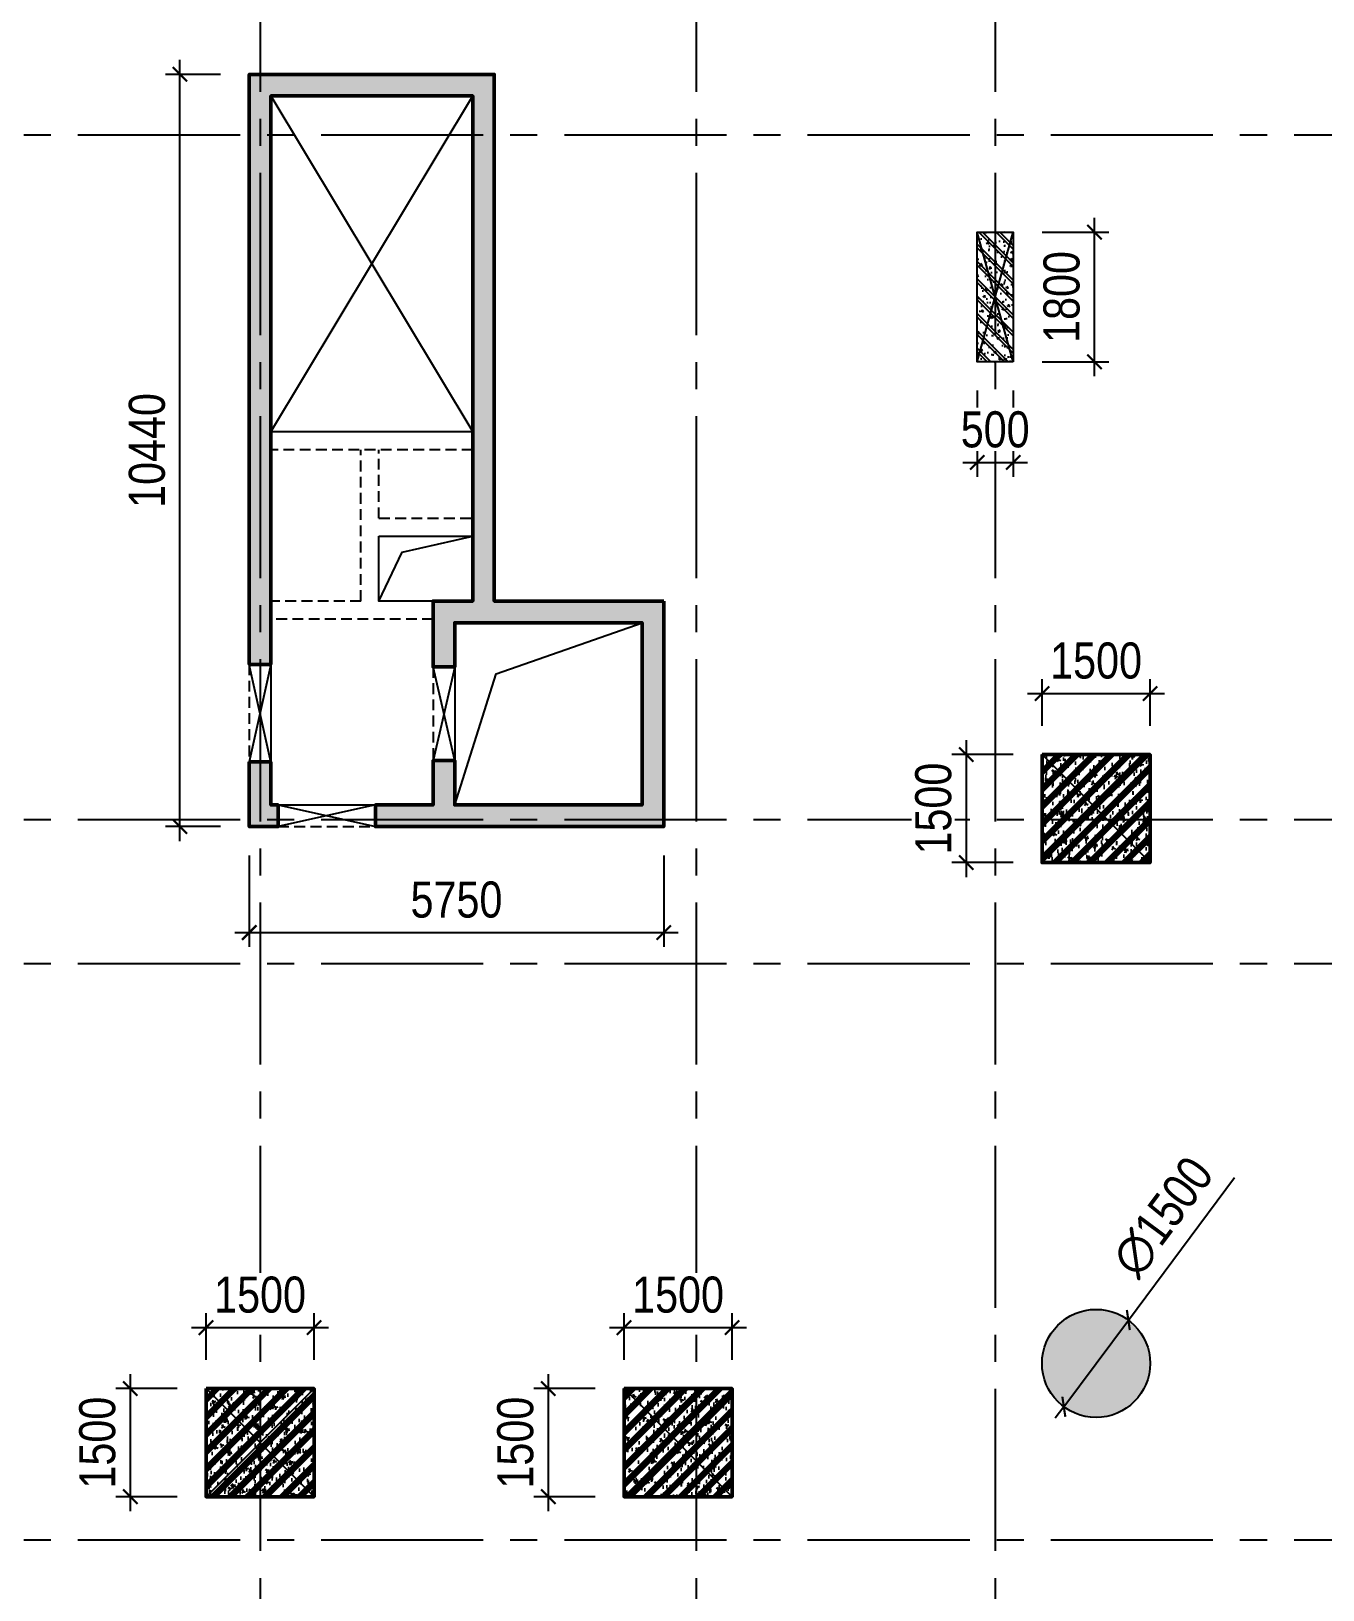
# Model space of a CAD drawing. Header units: millimetres. Extents: x -340714 to 2967022, y -655653 to 62.
# Drawn here: x 1154942 to 1172864, y -158537 to -136905 of the extents above; entities that cross this region are included whole.
import ezdxf

# ---------------------------------------------------------------- set-up
doc = ezdxf.new("R2010")
doc.units = ezdxf.units.MM
doc.header["$LTSCALE"] = 100
doc.header["$PDMODE"] = 32
doc.header["$PDSIZE"] = 2.5
doc.linetypes.add('CENTER2', pattern=[1.125, 0.75, -0.125, 0.125, -0.125])
doc.linetypes.add('DASHED', pattern=[4.5, 3, -1.5])
for name, color, linetype in [('ccu11-Khuat', 9, 'DASHED'), ('ccu11-Thay', 7, 'Continuous'), ('ccu12-Hatch', 250, 'Continuous'), ('ccu12-Manh', 8, 'Continuous'), ('ccu12-Truc', 13, 'CENTER2'), ('KC-Betong', 6, 'Continuous'), ('KC2-DIM', 251, 'Continuous'), ('KT-Hatch', 251, 'Continuous'), ('Xref_ST_MBDV Cot vach 30.7.2022|Xref_ST_MBDV Cot vach 30.7.2022|Xref_ST_MBDV Cot vach 30.7.2022|Xref_ST_MBDV Cot vach 30.7.2022|KC-Betong', 6, 'Continuous')]:
    doc.layers.add(name, color=color, linetype=linetype)
doc.layers.add('KT-Net cot vach', color=6, linetype='Continuous', lineweight=50)
doc.styles.add('Arial Narrow', font='ARIALN.TTF')
doc.dimstyles.new('ccu12-200', dxfattribs={"dimscale": 200, "dimtxt": 2.5, "dimasz": 1, "dimexe": 1, "dimexo": 2, "dimgap": 1, "dimtad": 1, "dimdec": 0, "dimrnd": 5, "dimdsep": 46, "dimtxsty": 'Arial Narrow', "dimblk": 'ARCHTICK', "dimcen": -1, "dimdle": 1, "dimclrd": 256, "dimclre": 256, "dimclrt": 3, "dimadec": 0, "dimazin": 2, "dimtfac": 0.1, "dimtdec": 0, "dimtmove": 0, "dimatfit": 1, "dimldrblk": 'ARCHTICK', "dimfxl": 1, "dimtvp": 0.8333333333333334, "dimtolj": 1, "dimtzin": 12, "dimarcsym": 0})

# ---------------------------------------------------------------- blocks, each defined once
blk = doc.blocks.new('Grid-ST-flat-3')
at = {"layer": 'ccu12-Truc', "ltscale": 30}
for p, q in [((398999.3874795342, -66474.78057617624), (398999.3874795342, -104409.5824195731)), ((405049.3874795342, -66474.78057617624), (405049.3874795342, -104409.5824195731)), ((409199.3874795342, -66474.78057617624), (409199.3874795342, -104409.5824195731)), ((366096.2468389632, -72696.27186137123), (425824.0468604062, -72696.27186137007)), ((366096.2468389795, -82196.27186137065), (425824.0468603974, -82196.27186136972)), ((366096.2468389806, -84196.27186137141), (425824.046860399, -84196.27186136867)), ((366096.246838973, -92196.27186136931), (425824.0468604039, -92196.27186137077))]:
    blk.add_line(p, q, dxfattribs=at)
blk = doc.blocks.new('LOI-B2-T1-PN')
at = {"layer": 'KT-Hatch'}
h = blk.add_hatch(dxfattribs=at)
h.set_pattern_fill('BTCT', color=256, scale=40)
h.set_pattern_definition([(49.99999999999999, (106559.8543703832, -42147.03074568097), (286.9040730403014, -25.10085399303804), [30, -330]), (355, (106559.8543703832, -42147.03074568097), (-55.50053344520001, 300.8768534800047), [24, -264]), (100.4514, (106583.7630423835, -42149.12248168094), (231.4037526856086, 275.7758168243814), [25.496076, -280.4568448]), (46.18420000000001, (106559.8543703832, -42067.03074568097), (426.8964194502578, -66.20760573160723), [45, -495]), (96.6356, (106595.4290683834, -42072.54806848097), (373.8650822194813, 389.6471483601767), [38.2441152, -420.6852]), (351.1842, (106559.8543703832, -42067.03074568097), (373.8647780534509, 389.6474403701299), [36, -396]), (21, (106599.8543703832, -42087.03074568097), (238.7628208473847, -161.0475562661355), [30, -330]), (326.0000000000001, (106599.8543703832, -42087.03074568097), (97.32613276863269, 290.0600180187412), [24, -264]), (71.4514, (106619.7512635832, -42100.45138808095), (336.089051432596, 129.012198683981), [25.496076, -280.4568448]), (37.50000000000001, (106559.8543703832, -42147.03074568097), (4.863942126916267, 133.1575415325246), [0, -260.8, 0, -268, 0, -265]), (7.499999999999999, (106559.8543703832, -42147.03074568097), (105.2278149768594, 157.7646847529441), [0, -152.8, 0, -254.8, 0, -101]), (327.5, (106470.6543703835, -42147.03074568097), (213.5289744689636, -9.021948693751902), [0, -100, 0, -312, 0, -414]), (317.5, (106430.6543703835, -42147.03074568097), (233.2744677369545, 40.04199293292709), [0, -130, 0, -207.2, 0, -294]), (45, (106559.8543703832, -42147.03074568097), (-106.0660171779821, 106.0660171779821), []), (45, (106630.5650483832, -42147.03074568097), (-106.0660171779821, 106.0660171779821), [])])
h.paths.add_polyline_path([(89886.80448012578, -22426.61616878753), (90186.80448012624, -22426.61616878753), (90186.80448012624, -14536.62490315287), (92986.80448012624, -14536.62490315293), (92986.80448012578, -21546.61616641021), (92436.80448012578, -21546.61616641015), (92436.80448012578, -22461.61616641015), (92736.80448012578, -22461.61616641021), (92736.80448012578, -21846.61616641021), (95336.80448012578, -21846.61616641027), (95336.80448012578, -24376.61616641027), (92736.80448012578, -24376.61616641021), (92736.80448012578, -23761.61616641021), (92436.80448012578, -23761.61616641015), (92436.80448012578, -24376.61616641015), (91636.80448012578, -24376.61616641015), (91636.80448012578, -24676.61616641015), (95636.80448012578, -24676.61616641027), (95636.80448012578, -21546.61616641027), (93286.80448012578, -21546.61616641021), (93286.79678538674, -14236.62396789709), (89886.79678538674, -14236.62396789697)])
h.paths.add_polyline_path([(90186.80448012624, -23776.61616878753), (89886.80448012578, -23776.61616878753), (89886.80448012578, -24676.61616641015), (90286.80448012578, -24676.61616641015), (90286.80448012578, -24376.61616641015), (90186.80448012624, -24376.61616641015)], flags=17)
at = {"ltscale": 0.5}
blk.add_lwpolyline([(92986.80448006524, -19196.61616878817), (90186.80448012624, -19196.61726697005)], dxfattribs=at)
blk.add_lwpolyline([(91686.80448009097, -20646.61616878747), (92986.80447665707, -20646.61616878747), (92986.80447665707, -21546.61616641015), (91686.80448009097, -21546.61616641015)], close=True, dxfattribs=at)
at = {"layer": 'ccu11-Khuat', "ltscale": 0.5}
for points in [[(92986.80457811721, -19446.61616878817), (90186.80457817821, -19446.61726696999)], [(91436.80448009097, -21546.61626683944), (91436.80365645478, -19446.61677671061)], [(91686.80402905203, -20396.61616878747), (91686.80365645478, -19446.61667865864)], [(91686.80448009097, -20396.61616878747), (92986.80448009097, -20396.61616878747)], [(91436.80448009097, -21546.61616878747), (90186.80448009085, -21546.61616878747)], [(92436.80448009097, -21796.61616878747), (90186.80448009085, -21796.61616878747)]]:
    blk.add_lwpolyline(points, dxfattribs=at)
at = {"layer": 'ccu11-Khuat', "color": 6, "ltscale": 0.5}
for points in [[(89886.80448012671, -22426.61616878741), (89886.80448012671, -23776.6161687873)], [(92436.80448012624, -22461.61616641015), (92436.80448012624, -23761.61616641231)], [(90286.80448012601, -24676.61616641015), (91636.80448012578, -24676.61616641015)]]:
    blk.add_lwpolyline(points, dxfattribs=at)
at = {"layer": 'ccu11-Thay', "color": 6, "ltscale": 0.5}
for points in [[(90186.80448012671, -22426.61616878753), (90186.80448012671, -23776.6161687873)], [(92736.80448012624, -22461.61616641021), (92736.80448012624, -23761.61616641231)], [(90286.80448012601, -24376.61616641015), (91636.80448012578, -24376.61616641015)]]:
    blk.add_lwpolyline(points, dxfattribs=at)
at = {"layer": 'ccu12-Manh', "ltscale": 0.5}
for points in [[(90186.80448012624, -19196.61616878817), (92986.80809450103, -14536.62490315293)], [(90186.80809450103, -14536.62490315287), (92986.80448012601, -19196.61616878817)], [(92736.80448012578, -24376.61616641015), (93312.1975349395, -22558.21548682667), (95336.80448012578, -21846.61616641027)]]:
    blk.add_lwpolyline(points, dxfattribs=at)
at = {"layer": 'KC2-DIM', "ltscale": 0.5}
for points in [[(91686.80448009097, -21546.61616878747), (91686.804127104, -20646.61616878747)], [(91686.80448009097, -20646.61616878747), (92986.80448009097, -20646.61616878747)], [(91686.80448009097, -21546.6166285373), (92006.47616391268, -20867.92733451008), (92986.80447665707, -20646.61617116479)], [(90186.80448012671, -22426.61616878753), (89886.80448012671, -23776.6161687873)], [(90186.80448012671, -23776.6161687873), (89886.80448012671, -22426.61616878741)], [(92736.80448012624, -22461.61616641021), (92436.80448012624, -23761.61616641231)], [(92736.80448012624, -23761.61616641231), (92436.80448012624, -22461.61616641015)], [(90286.80448012601, -24376.61616641015), (91636.80448012578, -24676.61616641015)], [(91636.80448012578, -24376.61616641015), (90286.80448012601, -24676.61616641015)]]:
    blk.add_lwpolyline(points, dxfattribs=at)
at = {"layer": 'KT-Net cot vach'}
for p, q in [((90186.80448012624, -22426.61616878753), (89886.80448012578, -22426.61616878753)), ((90186.80448012624, -23776.61616878753), (89886.80448012578, -23776.61616878753)), ((92436.80448012578, -23761.61616641015), (92436.80448012578, -24376.61616641015)), ((92736.80448012578, -23761.61616641254), (92436.80448012531, -23761.61616641254)), ((92736.80448012578, -23761.61616641021), (92736.80448012578, -24376.61616641021)), ((91636.80448012578, -24376.61616641015), (92436.80448012578, -24376.61616641015)), ((91636.80448012578, -24676.61616641015), (95636.80448012578, -24676.61616641027))]:
    blk.add_line(p, q, dxfattribs=at)
for points in [[(89886.80448012578, -22426.61616878753), (89886.80809450126, -14236.62490315281), (93286.80809450126, -14236.62490315293), (93286.80448012578, -21546.61616641021), (95636.80448012578, -21546.61616641027)], [(95636.80448012578, -21546.61616641027), (95636.80448012578, -24676.61616641027), (91636.80448012578, -24676.61616641015), (91636.80448012578, -24376.61616641015), (92436.80448012578, -24376.61616641015), (92436.80448012578, -23761.61616641015), (92736.80448012578, -23761.61616641021), (92736.80448012578, -24376.61616641021), (95336.80448012578, -24376.61616641027), (95336.80448012578, -21846.61616641027), (92736.80448012578, -21846.61616641021), (92736.80448012578, -22461.61616641021), (92436.80448012578, -22461.61616641015), (92436.80448012578, -21546.61616641015), (92986.80448012578, -21546.61616641021), (92986.80809450126, -14536.62490315293), (90186.80809450126, -14536.62490315287), (90186.80448012624, -22426.61616878753)], [(90186.80448012624, -23776.61616878753), (90186.80448012624, -24376.61616641015), (90286.80448012578, -24376.61616641015), (90286.80448012578, -24676.61616641015), (89886.80448012578, -24676.61616641015), (89886.80448012578, -23776.61616878753)]]:
    blk.add_lwpolyline(points, dxfattribs=at)
blk = doc.blocks.new('*U149')
h = blk.add_hatch()
h.set_pattern_fill('VATLIEU04', color=250, scale=40, style=0, pattern_type=2)
h.set_pattern_definition([(49.99999999999999, (-449.9999999999825, 1849.999999999997), (286.9040730403014, -25.10085399303804), [30, -330]), (355, (-449.9999999999825, 1849.999999999997), (-55.50053344520001, 300.8768534800047), [24, -264]), (100.4514, (-426.0913279999825, 1847.908263999997), (231.4037526856086, 275.7758168243814), [25.496076, -280.4568448]), (46.18420000000001, (-449.9999999999825, 1929.999999999997), (426.8964194502578, -66.20760573160723), [45, -495]), (96.6356, (-414.4253019999824, 1924.482677199996), (373.8650822194813, 389.6471483601767), [38.2441152, -420.6852]), (351.1842, (-449.9999999999825, 1929.999999999997), (373.8647780534509, 389.6474403701299), [36, -396]), (21, (-409.9999999999825, 1909.999999999997), (238.7628208473847, -161.0475562661355), [30, -330]), (326.0000000000001, (-409.9999999999825, 1909.999999999997), (97.32613276863269, 290.0600180187412), [24, -264]), (71.4514, (-390.1031067999825, 1896.579357599996), (336.089051432596, 129.012198683981), [25.496076, -280.4568448]), (37.50000000000001, (-449.9999999999825, 1849.999999999997), (4.863942126916267, 133.1575415325246), [0, -260.8, 0, -268, 0, -265]), (7.499999999999999, (-449.9999999999825, 1849.999999999997), (105.2278149768594, 157.7646847529441), [0, -152.8, 0, -254.8, 0, -101]), (327.5, (-539.1999999999825, 1849.999999999997), (213.5289744689636, -9.021948693751902), [0, -100, 0, -312, 0, -414]), (317.5, (-579.1999999999825, 1849.999999999997), (233.2744677369545, 40.04199293292709), [0, -130, 0, -207.2, 0, -294]), (45, (-449.9999999999825, 1849.999999999997), (-120.2081528017131, 120.2081528017131), []), (45, (-449.9999999999825, 1898.999999999997), (-120.2081528017131, 120.2081528017131), [])])
h.paths.add_polyline_path([(-475, -474.9999999999998), (25, -475.0000000000047), (25.00000000001745, 1324.999999999997), (-474.9999999999825, 1325.000000000002)])
at = {"color": 6, "ltscale": 0.25}
blk.add_lwpolyline([(-475, -474.9999999999998), (25, -475.0000000000047), (25.00000000001745, 1324.999999999997), (-474.9999999999825, 1325.000000000002)], close=True, dxfattribs=at)
at = {"layer": 'Defpoints', "linetype": 'ByBlock', "ltscale": 30}
for p, q in [((25, -475.0000000000047), (-474.9999999999825, 1325.000000000002)), ((-475, -474.9999999999998), (25.00000000001745, 1324.999999999997))]:
    blk.add_line(p, q, dxfattribs=at)
blk = doc.blocks.new('*U151')
h = blk.add_hatch()
h.set_pattern_fill('VATLIEU04', color=250, scale=40, style=0, pattern_type=2)
h.set_pattern_definition([(49.99999999999999, (550, -550), (286.9040730403014, -25.10085399303804), [30, -330]), (355, (550, -550), (-55.50053344520001, 300.8768534800047), [24, -264]), (100.4514, (573.908672, -552.091736), (231.4037526856086, 275.7758168243814), [25.496076, -280.4568448]), (46.18420000000001, (550, -470), (426.8964194502578, -66.20760573160723), [45, -495]), (96.6356, (585.574698, -475.5173228), (373.8650822194813, 389.6471483601767), [38.2441152, -420.6852]), (351.1842, (550, -470), (373.8647780534509, 389.6474403701299), [36, -396]), (21, (590, -490), (238.7628208473847, -161.0475562661355), [30, -330]), (326.0000000000001, (590, -490), (97.32613276863269, 290.0600180187412), [24, -264]), (71.4514, (609.8968932, -503.4206424), (336.089051432596, 129.012198683981), [25.496076, -280.4568448]), (37.50000000000001, (550, -550), (4.863942126916267, 133.1575415325246), [0, -260.8, 0, -268, 0, -265]), (7.499999999999999, (550, -550), (105.2278149768594, 157.7646847529441), [0, -152.8, 0, -254.8, 0, -101]), (327.5, (460.8, -550), (213.5289744689636, -9.021948693751902), [0, -100, 0, -312, 0, -414]), (317.5, (420.8, -550), (233.2744677369545, 40.04199293292709), [0, -130, 0, -207.2, 0, -294]), (45, (550, -550), (-120.2081528017131, 120.2081528017131), []), (45, (550, -501), (-120.2081528017131, 120.2081528017131), [])])
h.paths.add_polyline_path([(-475, 475), (1025, 475), (1025, -1025), (-475, -1025)])
at = {"color": 6, "ltscale": 0.25}
blk.add_lwpolyline([(-475, 475), (1025, 475), (1025, -1025), (-475, -1025)], close=True, dxfattribs=at)
at = {"layer": 'Defpoints', "linetype": 'ByBlock', "ltscale": 30}
for p, q in [((1025, 475), (-475, -1025)), ((-475, 475), (1025, -1025))]:
    blk.add_line(p, q, dxfattribs=at)
blk = doc.blocks.new('MBDVCOTVACH-T2-T6-PN')
at = {"layer": 'ccu12-Hatch', "ltscale": 0.5}
h = blk.add_hatch(dxfattribs=at)
h.set_pattern_fill('BETONG', color=256, scale=50, pattern_type=2)
h.set_pattern_definition([(0, (-1923553.406636358, 300749.4537652719), (0, 259.8076212), [6.25, -143.75]), (0, (-1923553.406636358, 300760.2790828219), (0, 259.8076212), [6.25, -143.75]), (120, (-1923553.406636358, 300749.4537652719), (-225.0000000560045, -129.9038105999999), [6.249999999999998, -143.7499999999999]), (120, (-1923544.031636358, 300754.866424072), (-225.0000000560045, -129.9038105999999), [6.249999999999998, -143.7499999999999]), (0, (-1923478.406636358, 300879.3575758719), (0, 259.8076212), [6.25, -143.75]), (0, (-1923478.406636358, 300890.1828934219), (0, 259.8076212), [6.25, -143.75]), (120, (-1923478.406636358, 300879.3575758719), (-225.0000000560045, -129.9038105999999), [6.249999999999998, -143.7499999999999]), (120, (-1923469.031636358, 300884.7702346719), (-225.0000000560045, -129.9038105999999), [6.249999999999998, -143.7499999999999]), (59.99999999999999, (-1923547.156636358, 300749.4537652719), (-225.0000000560045, 129.9038106), [6.25, -143.75]), (59.99999999999999, (-1923556.531636358, 300754.866424072), (-225.0000000560045, 129.9038106), [6.25, -143.75]), (59.99999999999999, (-1923472.156636358, 300619.5499546719), (-225.0000000560045, 129.9038106), [6.25, -143.75]), (59.99999999999999, (-1923481.531636358, 300624.962613472), (-225.0000000560045, 129.9038106), [6.25, -143.75]), (45, (-1923553.406636358, 300749.4537652719), (-53.03300858899107, 53.03300858899107), []), (49.99999999999999, (-1923553.406636358, 300749.4537652719), (358.6300913003767, -31.37606749129755), [37.5, -412.5]), (355, (-1923553.406636358, 300749.4537652719), (-69.3756668065, 376.0960668500059), [30, -330]), (100.4514, (-1923523.520796358, 300746.8390952719), (289.2546908570108, 344.7197710304768), [31.870095, -350.571056]), (46.18420000000001, (-1923553.406636358, 300849.4537652719), (533.6205243128222, -82.75950716450905), [56.25, -618.75]), (96.6356, (-1923508.938263858, 300842.557111772), (467.3313527743517, 487.0589354502209), [47.805144, -525.8565]), (351.1842, (-1923553.406636358, 300849.4537652719), (467.3309725668136, 487.0593004626623), [45, -495]), (21, (-1923503.406636358, 300824.4537652719), (298.4535260592309, -201.3094453326694), [37.5, -412.5]), (326.0000000000001, (-1923503.406636358, 300824.4537652719), (121.6576659607909, 362.5750225234265), [30, -330]), (71.4514, (-1923478.535519858, 300807.6779622719), (420.111314290745, 161.2652483549762), [31.870095, -350.571056]), (37.50000000000001, (-1923553.406636358, 300749.4537652719), (6.079927658645334, 166.4469269156558), [0, -326, 0, -335, 0, -331.25]), (7.499999999999999, (-1923553.406636358, 300749.4537652719), (131.5347687210743, 197.2058559411801), [0, -191, 0, -318.5, 0, -126.25]), (327.5, (-1923664.906636358, 300749.4537652719), (266.9112180862045, -11.27743586718988), [0, -125, 0, -390, 0, -517.5]), (317.5, (-1923714.906636358, 300749.4537652719), (291.5930846711931, 50.05249116615887), [0, -162.5, 0, -259, 0, -367.5])])
edge = h.paths.add_edge_path()
edge.add_arc((4097.65261828457, -8624.055242631817), 750, 0, 360)
edge = h.paths.add_edge_path()
edge.add_arc((1410.005177336978, -253.7429474530509), 750, 0, 360)
edge = h.paths.add_edge_path()
edge.add_arc((101636.8044801299, -32126.61616641039), 750, 0, 360)
edge = h.paths.add_edge_path()
edge.add_arc((54389.03565472178, -32051.75711834745), 750, 0, 360)
at = {"layer": 'KC-Betong', "ltscale": 0.5}
blk.add_circle((101636.8044801299, -32126.61616641039), 750, dxfattribs=at)
at = {"layer": 'KT-Net cot vach'}
for p in [(101361.8044801299, -24151.61616647651), (89761.80448012985, -32951.61705750693), (95561.80448012985, -32951.61705750995)]:
    blk.add_blockref('*U151', p, dxfattribs=at)
at = {"layer": 'Xref_ST_MBDV Cot vach 30.7.2022|Xref_ST_MBDV Cot vach 30.7.2022|Xref_ST_MBDV Cot vach 30.7.2022|Xref_ST_MBDV Cot vach 30.7.2022|KC-Betong', "linetype": 'ByBlock', "xscale": -1}
blk.add_blockref('*U149', (100011.8044801299, -17751.61616640782, -7.594824095580321e-05), dxfattribs=at)
blk = doc.blocks.new('_ARCHTICK')
at = {"color": 0, "linetype": 'ByBlock', "const_width": 0.15}
blk.add_lwpolyline([(-0.5, -0.5), (0.5, 0.5)], dxfattribs=at)
blk = doc.blocks.new('*D833')
at = {"layer": 'Defpoints', "color": 0, "ltscale": 0.5, "transparency": 16777216}
for p in [(1157368.09323301, -155744.4165272405), (1156316.823248035, -157244.4165272405), (1157368.09323301, -157244.4165272405)]:
    blk.add_point(p, dxfattribs=at)
at = {"layer": 'KC2-DIM', "lineweight": -2, "ltscale": 0.5, "transparency": 16777216}
for p, q in [((1156968.09323301, -155744.4165272405), (1156116.823248035, -155744.4165272405)), ((1156316.823248035, -155544.4165272405), (1156316.823248035, -157444.4165272405)), ((1156968.09323301, -157244.4165272405), (1156116.823248035, -157244.4165272405))]:
    blk.add_line(p, q, dxfattribs=at)
at = {"layer": 'KC2-DIM', "lineweight": -2, "ltscale": 0.5, "transparency": 16777216, "xscale": 200, "yscale": 200, "zscale": 200}
for p, rotation in [((1156316.823248035, -155744.4165272405), 90), ((1156316.823248035, -157244.4165272405), 270)]:
    blk.add_blockref('_ARCHTICK', p, dxfattribs=dict(at, rotation=rotation))
at = {"layer": 'KC2-DIM', "color": 3, "ltscale": 0.5, "transparency": 16777216, "insert": (1155861.536754174, -156494.4165272408), "char_height": 500, "attachment_point": 5, "rotation": 90, "style": 'Arial Narrow', "bg_fill": 3, "box_fill_scale": 1.1, "bg_fill_color": 256, "bg_fill_true_color": 13158600, "bg_fill_transparency": 0}
blk.add_mtext('\\A1;1500', dxfattribs=at)
blk = doc.blocks.new('*D834')
at = {"layer": 'Defpoints', "color": 0, "ltscale": 0.5, "transparency": 16777216}
for p in [(1158868.09323301, -154898.3021961794), (1157368.09323301, -155744.4165272404), (1158868.09323301, -155744.4165272404)]:
    blk.add_point(p, dxfattribs=at)
at = {"layer": 'KC2-DIM', "lineweight": -2, "ltscale": 0.5, "transparency": 16777216}
for p, q in [((1157368.09323301, -155344.4165272404), (1157368.09323301, -154698.3021961794)), ((1158868.09323301, -155344.4165272404), (1158868.09323301, -154698.3021961794)), ((1157168.09323301, -154898.3021961794), (1159068.09323301, -154898.3021961794))]:
    blk.add_line(p, q, dxfattribs=at)
at = {"layer": 'KC2-DIM', "lineweight": -2, "ltscale": 0.5, "transparency": 16777216, "xscale": 200, "yscale": 200, "zscale": 200, "rotation": 180}
blk.add_blockref('_ARCHTICK', (1157368.09323301, -154898.3021961794), dxfattribs=at)
at = {"layer": 'KC2-DIM', "lineweight": -2, "ltscale": 0.5, "transparency": 16777216, "xscale": 200, "yscale": 200, "zscale": 200}
blk.add_blockref('_ARCHTICK', (1158868.09323301, -154898.3021961794), dxfattribs=at)
at = {"layer": 'KC2-DIM', "color": 3, "ltscale": 0.5, "transparency": 16777216, "insert": (1158118.09323301, -154443.0157023185), "char_height": 500, "attachment_point": 5, "style": 'Arial Narrow', "bg_fill": 3, "box_fill_scale": 1.1, "bg_fill_color": 256, "bg_fill_true_color": 13158600, "bg_fill_transparency": 0}
blk.add_mtext('\\A1;1500', dxfattribs=at)
blk = doc.blocks.new('*D835')
at = {"layer": 'Defpoints', "color": 0, "ltscale": 0.5, "transparency": 16777216}
for p in [(1163168.09323301, -155744.4165272435), (1162116.823248035, -157244.4165272435), (1163168.09323301, -157244.4165272435)]:
    blk.add_point(p, dxfattribs=at)
at = {"layer": 'KC2-DIM', "lineweight": -2, "ltscale": 0.5, "transparency": 16777216}
for p, q in [((1162768.09323301, -155744.4165272435), (1161916.823248035, -155744.4165272435)), ((1162116.823248035, -155544.4165272435), (1162116.823248035, -157444.4165272435)), ((1162768.09323301, -157244.4165272435), (1161916.823248035, -157244.4165272435))]:
    blk.add_line(p, q, dxfattribs=at)
at = {"layer": 'KC2-DIM', "lineweight": -2, "ltscale": 0.5, "transparency": 16777216, "xscale": 200, "yscale": 200, "zscale": 200}
for p, rotation in [((1162116.823248035, -155744.4165272435), 90), ((1162116.823248035, -157244.4165272435), 270)]:
    blk.add_blockref('_ARCHTICK', p, dxfattribs=dict(at, rotation=rotation))
at = {"layer": 'KC2-DIM', "color": 3, "ltscale": 0.5, "transparency": 16777216, "insert": (1161661.536754174, -156494.4165272438), "char_height": 500, "attachment_point": 5, "rotation": 90, "style": 'Arial Narrow', "bg_fill": 3, "box_fill_scale": 1.1, "bg_fill_color": 256, "bg_fill_true_color": 13158600, "bg_fill_transparency": 0}
blk.add_mtext('\\A1;1500', dxfattribs=at)
blk = doc.blocks.new('*D836')
at = {"layer": 'Defpoints', "color": 0, "ltscale": 0.5, "transparency": 16777216}
for p in [(1164668.09323301, -154898.3021961824), (1163168.09323301, -155744.4165272434), (1164668.09323301, -155744.4165272434)]:
    blk.add_point(p, dxfattribs=at)
at = {"layer": 'KC2-DIM', "lineweight": -2, "ltscale": 0.5, "transparency": 16777216}
for p, q in [((1163168.09323301, -155344.4165272434), (1163168.09323301, -154698.3021961824)), ((1164668.09323301, -155344.4165272434), (1164668.09323301, -154698.3021961824)), ((1162968.09323301, -154898.3021961824), (1164868.09323301, -154898.3021961824))]:
    blk.add_line(p, q, dxfattribs=at)
at = {"layer": 'KC2-DIM', "lineweight": -2, "ltscale": 0.5, "transparency": 16777216, "xscale": 200, "yscale": 200, "zscale": 200, "rotation": 180}
blk.add_blockref('_ARCHTICK', (1163168.09323301, -154898.3021961824), dxfattribs=at)
at = {"layer": 'KC2-DIM', "lineweight": -2, "ltscale": 0.5, "transparency": 16777216, "xscale": 200, "yscale": 200, "zscale": 200}
blk.add_blockref('_ARCHTICK', (1164668.09323301, -154898.3021961824), dxfattribs=at)
at = {"layer": 'KC2-DIM', "color": 3, "ltscale": 0.5, "transparency": 16777216, "insert": (1163918.09323301, -154443.0157023216), "char_height": 500, "attachment_point": 5, "style": 'Arial Narrow', "bg_fill": 3, "box_fill_scale": 1.1, "bg_fill_color": 256, "bg_fill_true_color": 13158600, "bg_fill_transparency": 0}
blk.add_mtext('\\A1;1500', dxfattribs=at)
blk = doc.blocks.new('*D837')
at = {"layer": 'Defpoints', "color": 0, "ltscale": 0.5, "transparency": 16777216}
for p in [(1168968.09323301, -146944.41563621), (1167916.823248036, -148444.41563621), (1168968.09323301, -148444.41563621)]:
    blk.add_point(p, dxfattribs=at)
at = {"layer": 'KC2-DIM', "lineweight": -2, "ltscale": 0.5, "transparency": 16777216}
for p, q in [((1167916.823248036, -146744.41563621), (1167916.823248036, -148644.41563621)), ((1168568.09323301, -146944.41563621), (1167716.823248036, -146944.41563621)), ((1168568.09323301, -148444.41563621), (1167716.823248036, -148444.41563621))]:
    blk.add_line(p, q, dxfattribs=at)
at = {"layer": 'KC2-DIM', "lineweight": -2, "ltscale": 0.5, "transparency": 16777216, "xscale": 200, "yscale": 200, "zscale": 200}
for p, rotation in [((1167916.823248036, -146944.41563621), 90), ((1167916.823248036, -148444.41563621), 270)]:
    blk.add_blockref('_ARCHTICK', p, dxfattribs=dict(at, rotation=rotation))
at = {"layer": 'KC2-DIM', "color": 3, "ltscale": 0.5, "transparency": 16777216, "insert": (1167461.536754174, -147694.4156362103), "char_height": 500, "attachment_point": 5, "rotation": 90, "style": 'Arial Narrow', "bg_fill": 3, "box_fill_scale": 1.1, "bg_fill_color": 256, "bg_fill_true_color": 13158600, "bg_fill_transparency": 0}
blk.add_mtext('\\A1;1500', dxfattribs=at)
blk = doc.blocks.new('*D838')
at = {"layer": 'Defpoints', "color": 0, "ltscale": 0.5, "transparency": 16777216}
for p in [(1170468.09323301, -146098.3013051489), (1168968.09323301, -146944.4156362099), (1170468.09323301, -146944.4156362099)]:
    blk.add_point(p, dxfattribs=at)
at = {"layer": 'KC2-DIM', "lineweight": -2, "ltscale": 0.5, "transparency": 16777216}
for p, q in [((1168968.09323301, -146544.4156362099), (1168968.09323301, -145898.3013051489)), ((1170468.09323301, -146544.4156362099), (1170468.09323301, -145898.3013051489)), ((1168768.09323301, -146098.3013051489), (1170668.09323301, -146098.3013051489))]:
    blk.add_line(p, q, dxfattribs=at)
at = {"layer": 'KC2-DIM', "lineweight": -2, "ltscale": 0.5, "transparency": 16777216, "xscale": 200, "yscale": 200, "zscale": 200, "rotation": 180}
blk.add_blockref('_ARCHTICK', (1168968.09323301, -146098.3013051489), dxfattribs=at)
at = {"layer": 'KC2-DIM', "lineweight": -2, "ltscale": 0.5, "transparency": 16777216, "xscale": 200, "yscale": 200, "zscale": 200}
blk.add_blockref('_ARCHTICK', (1170468.09323301, -146098.3013051489), dxfattribs=at)
at = {"layer": 'KC2-DIM', "color": 3, "ltscale": 0.5, "transparency": 16777216, "insert": (1169718.09323301, -145643.0148112881), "char_height": 500, "attachment_point": 5, "style": 'Arial Narrow', "bg_fill": 3, "box_fill_scale": 1.1, "bg_fill_color": 256, "bg_fill_true_color": 13158600, "bg_fill_transparency": 0}
blk.add_mtext('\\A1;1500', dxfattribs=at)
blk = doc.blocks.new('*D806')
at = {"layer": 'Defpoints', "color": 0, "ltscale": 0.5, "transparency": 16777216}
for p in [(1170165.554021797, -154792.5195965345), (1169270.632444221, -155996.3116757525)]:
    blk.add_point(p, dxfattribs=at)
at = {"layer": 'KC2-DIM', "lineweight": -2, "ltscale": 0.5, "transparency": 16777216}
for p, q in [((1170165.554021797, -154792.5195965345), (1171637.474149937, -152812.5854482328)), ((1169270.632444221, -155996.3116757525), (1170165.554021797, -154792.5195965345)), ((1169270.632444221, -155996.3116757525), (1169151.30956721, -156156.8172863149))]:
    blk.add_line(p, q, dxfattribs=at)
at = {"layer": 'KC2-DIM', "lineweight": -2, "ltscale": 0.5, "transparency": 16777216, "xscale": 200, "yscale": 200, "zscale": 200}
for p, rotation in [((1170165.554021797, -154792.5195965345), 233.3721962865366), ((1169270.632444221, -155996.3116757525), 53.37219628653664)]:
    blk.add_blockref('_ARCHTICK', p, dxfattribs=dict(at, rotation=rotation))
at = {"layer": 'KC2-DIM', "color": 3, "ltscale": 0.5, "transparency": 16777216, "insert": (1170644.234524997, -153362.0736060941), "char_height": 500, "attachment_point": 5, "rotation": 53.3721962865366, "style": 'Arial Narrow', "bg_fill": 3, "box_fill_scale": 1.1, "bg_fill_color": 256, "bg_fill_true_color": 13158600, "bg_fill_transparency": 0}
blk.add_mtext('\\A1;∅1500', dxfattribs=at)
blk = doc.blocks.new('*D874')
at = {"layer": 'Defpoints', "color": 0, "ltscale": 0.5, "transparency": 16777216}
for p in [(1157968.093233006, -147944.4156361436), (1163718.093233006, -147944.4156361437), (1163718.093233006, -149415.3887107775)]:
    blk.add_point(p, dxfattribs=at)
at = {"layer": 'KC2-DIM', "lineweight": -2, "ltscale": 0.5, "transparency": 16777216}
for p, q in [((1157968.093233006, -148344.4156361436), (1157968.093233006, -149615.3887107775)), ((1163718.093233006, -148344.4156361437), (1163718.093233006, -149615.3887107775)), ((1157768.093233006, -149415.3887107775), (1163918.093233006, -149415.3887107775))]:
    blk.add_line(p, q, dxfattribs=at)
at = {"layer": 'KC2-DIM', "lineweight": -2, "ltscale": 0.5, "transparency": 16777216, "xscale": 200, "yscale": 200, "zscale": 200, "rotation": 180}
blk.add_blockref('_ARCHTICK', (1157968.093233006, -149415.3887107775), dxfattribs=at)
at = {"layer": 'KC2-DIM', "lineweight": -2, "ltscale": 0.5, "transparency": 16777216, "xscale": 200, "yscale": 200, "zscale": 200}
blk.add_blockref('_ARCHTICK', (1163718.093233006, -149415.3887107775), dxfattribs=at)
at = {"layer": 'KC2-DIM', "color": 3, "ltscale": 0.5, "transparency": 16777216, "insert": (1160843.093233006, -148960.1022169167), "char_height": 500, "attachment_point": 5, "style": 'Arial Narrow', "bg_fill": 3, "box_fill_scale": 1.1, "bg_fill_color": 256, "bg_fill_true_color": 13158600, "bg_fill_transparency": 0}
blk.add_mtext('\\A1;5750', dxfattribs=at)
blk = doc.blocks.new('*D885')
at = {"layer": 'Defpoints', "color": 0, "ltscale": 0.5, "transparency": 16777216}
for p in [(1157005.596124058, -137504.4243728863), (1157968.093233007, -137504.4243728863), (1157968.093233006, -147944.4156361436)]:
    blk.add_point(p, dxfattribs=at)
at = {"layer": 'KC2-DIM', "lineweight": -2, "ltscale": 0.5, "transparency": 16777216}
for p, q in [((1157005.596124058, -148144.4156361436), (1157005.596124058, -137304.4243728863)), ((1157568.093233007, -137504.4243728863), (1156805.596124058, -137504.4243728863)), ((1157568.093233006, -147944.4156361436), (1156805.596124058, -147944.4156361436))]:
    blk.add_line(p, q, dxfattribs=at)
at = {"layer": 'KC2-DIM', "lineweight": -2, "ltscale": 0.5, "transparency": 16777216, "xscale": 200, "yscale": 200, "zscale": 200}
for p, rotation in [((1157005.596124058, -137504.4243728863), 90), ((1157005.596124058, -147944.4156361436), 270)]:
    blk.add_blockref('_ARCHTICK', p, dxfattribs=dict(at, rotation=rotation))
at = {"layer": 'KC2-DIM', "color": 3, "ltscale": 0.5, "transparency": 16777216, "insert": (1156550.309630197, -142724.4200045153), "char_height": 500, "attachment_point": 5, "rotation": 90, "style": 'Arial Narrow', "bg_fill": 3, "box_fill_scale": 1.1, "bg_fill_color": 256, "bg_fill_true_color": 13158600, "bg_fill_transparency": 0}
blk.add_mtext('\\A1;10440', dxfattribs=at)
blk = doc.blocks.new('*D881')
at = {"layer": 'Defpoints', "color": 0, "ltscale": 0.5, "transparency": 16777216}
for p in [(1168068.09323301, -141494.4156361413, -7.594824095580321e-05), (1168568.09323301, -141494.4156361413, -7.594824095580321e-05), (1168568.09323301, -142890.0408079729)]:
    blk.add_point(p, dxfattribs=at)
at = {"layer": 'KC2-DIM', "lineweight": -2, "ltscale": 0.5, "transparency": 16777216}
for p, q in [((1168068.09323301, -141894.4156361413), (1168068.09323301, -143090.0408079729)), ((1168568.09323301, -141894.4156361413), (1168568.09323301, -143090.0408079729)), ((1167868.09323301, -142890.0408079729), (1168768.09323301, -142890.0408079729))]:
    blk.add_line(p, q, dxfattribs=at)
at = {"layer": 'KC2-DIM', "lineweight": -2, "ltscale": 0.5, "transparency": 16777216, "xscale": 200, "yscale": 200, "zscale": 200, "rotation": 180}
blk.add_blockref('_ARCHTICK', (1168068.09323301, -142890.0408079729), dxfattribs=at)
at = {"layer": 'KC2-DIM', "lineweight": -2, "ltscale": 0.5, "transparency": 16777216, "xscale": 200, "yscale": 200, "zscale": 200}
blk.add_blockref('_ARCHTICK', (1168568.09323301, -142890.0408079729), dxfattribs=at)
at = {"layer": 'KC2-DIM', "color": 3, "ltscale": 0.5, "transparency": 16777216, "insert": (1168318.09323301, -142434.754314112), "char_height": 500, "attachment_point": 5, "style": 'Arial Narrow', "bg_fill": 3, "box_fill_scale": 1.1, "bg_fill_color": 256, "bg_fill_true_color": 13158600, "bg_fill_transparency": 0}
blk.add_mtext('\\A1;500', dxfattribs=at)
blk = doc.blocks.new('*D882')
at = {"layer": 'Defpoints', "color": 0, "ltscale": 0.5, "transparency": 16777216}
for p in [(1168568.09323301, -139694.4156361413, -7.594824095580321e-05), (1169696.706617718, -139694.4156361413), (1168568.09323301, -141494.4156361413, -7.594824095580321e-05)]:
    blk.add_point(p, dxfattribs=at)
at = {"layer": 'KC2-DIM', "lineweight": -2, "ltscale": 0.5, "transparency": 16777216}
for p, q in [((1169696.706617718, -141694.4156361413), (1169696.706617718, -139494.4156361413)), ((1168968.09323301, -139694.4156361413), (1169896.706617718, -139694.4156361413)), ((1168968.09323301, -141494.4156361413), (1169896.706617718, -141494.4156361413))]:
    blk.add_line(p, q, dxfattribs=at)
at = {"layer": 'KC2-DIM', "lineweight": -2, "ltscale": 0.5, "transparency": 16777216, "xscale": 200, "yscale": 200, "zscale": 200}
for p, rotation in [((1169696.706617718, -139694.4156361413), 90), ((1169696.706617718, -141494.4156361413), 270)]:
    blk.add_blockref('_ARCHTICK', p, dxfattribs=dict(at, rotation=rotation))
at = {"layer": 'KC2-DIM', "color": 3, "ltscale": 0.5, "transparency": 16777216, "insert": (1169241.420123857, -140594.4156361416), "char_height": 500, "attachment_point": 5, "rotation": 90, "style": 'Arial Narrow', "bg_fill": 3, "box_fill_scale": 1.1, "bg_fill_color": 256, "bg_fill_true_color": 13158600, "bg_fill_transparency": 0}
blk.add_mtext('\\A1;1800', dxfattribs=at)

msp = doc.modelspace()

# ---------------------------------------------------------------- block references
for name, p in [('Grid-ST-flat-3', (759118.7059176685, -65648.14422032033)), ('LOI-B2-T1-PN', (1068081.28875288, -123267.7994697334)), ('LOI-B2-T1-PN', (1068081.28875288, -123267.7994697334))]:
    msp.add_blockref(name, p)
at = {"layer": 'KC2-DIM'}
msp.add_blockref('MBDVCOTVACH-T2-T6-PN', (1068081.28875288, -123267.7994697334), dxfattribs=at)

# ---------------------------------------------------------------- next in the draw order: dimensions: what is measured, and where the dimension line sits
at = {"layer": 'KC2-DIM', "ltscale": 0.5}
dim = msp.add_linear_dim(base=(1168568.09323301, -142890.0408079729), p1=(1168068.09323301, -141494.4156361413, -7.594824095580321e-05), p2=(1168568.09323301, -141494.4156361413, -7.594824095580321e-05), dimstyle='ccu12-200', override={"dimfxl": 150, "dimtfill": 1}, dxfattribs=at)
dim.commit()
dim.dimension.update_dxf_attribs({"geometry": '*D881', "text_midpoint": (1168318.09323301, -142890.0408079729), "dimtype": 160})
for base, p1, p2, picture, middle in [((1167916.823248036, -148444.41563621), (1168968.09323301, -146944.4156362099), (1168968.09323301, -148444.4156362099), '*D837', (1167916.823248035, -147694.4156362103)), ((1156316.823248035, -157244.4165272405), (1157368.09323301, -155744.4165272404), (1157368.09323301, -157244.4165272404), '*D833', (1156316.823248035, -156494.4165272408)), ((1162116.823248035, -157244.4165272435), (1163168.09323301, -155744.4165272434), (1163168.09323301, -157244.4165272434), '*D835', (1162116.823248035, -156494.4165272438))]:
    dim = msp.add_linear_dim(base=base, p1=p1, p2=p2, angle=90, dimstyle='ccu12-200', override={"dimfxl": 150, "dimtfill": 1}, dxfattribs=at)
    dim.commit()
    dim.dimension.update_dxf_attribs({"geometry": picture, "text_midpoint": middle, "dimtype": 160})
dim = msp.add_linear_dim(base=(1163718.093233006, -149415.3887107775), p1=(1157968.093233006, -147944.4156361436), p2=(1163718.093233006, -147944.4156361437), dimstyle='ccu12-200', override={"dimfxl": 150, "dimtfill": 1}, dxfattribs=at)
dim.commit()
dim.dimension.update_dxf_attribs({"geometry": '*D874', "text_midpoint": (1160843.093233006, -148960.1022169167)})
dim = msp.add_diameter_dim_2p(p1=(1169270.632444221, -155996.3116757525), p2=(1170165.554021797, -154792.5195965345), dimstyle='ccu12-200', override={"dimfxl": 150, "dimtfill": 1}, dxfattribs=at)
dim.commit()
dim.dimension.update_dxf_attribs({"geometry": '*D806', "text_midpoint": (1170644.234524997, -153362.0736060941)})

# ---------------------------------------------------------------- next in the draw order: dimensions: what is measured, and where the dimension line sits
for base, p1, p2, picture, middle in [((1157005.596124058, -137504.4243728863), (1157968.093233006, -147944.4156361436), (1157968.093233006, -137504.4243728862), '*D885', (1156550.309630197, -142724.4200045153)), ((1169696.706617718, -139694.4156361413), (1168568.09323301, -141494.4156361413, -7.594824095580321e-05), (1168568.09323301, -139694.4156361413, -7.594824095580321e-05), '*D882', (1169241.420123857, -140594.4156361416))]:
    dim = msp.add_linear_dim(base=base, p1=p1, p2=p2, angle=90, dimstyle='ccu12-200', override={"dimfxl": 150, "dimtfill": 1}, dxfattribs=at)
    dim.commit()
    dim.dimension.update_dxf_attribs({"geometry": picture, "text_midpoint": middle})
for base, p1, p2, picture, middle in [((1170468.09323301, -146098.3013051489), (1168968.09323301, -146944.4156362099), (1170468.09323301, -146944.4156362099), '*D838', (1169718.09323301, -146098.3013051489)), ((1158868.09323301, -154898.3021961794), (1157368.09323301, -155744.4165272404), (1158868.09323301, -155744.4165272404), '*D834', (1158118.09323301, -154898.3021961794)), ((1164668.09323301, -154898.3021961824), (1163168.09323301, -155744.4165272434), (1164668.09323301, -155744.4165272434), '*D836', (1163918.09323301, -154898.3021961824))]:
    dim = msp.add_linear_dim(base=base, p1=p1, p2=p2, dimstyle='ccu12-200', override={"dimfxl": 150, "dimtfill": 1}, dxfattribs=at)
    dim.commit()
    dim.dimension.update_dxf_attribs({"geometry": picture, "text_midpoint": middle, "dimtype": 160})

doc.saveas('drawing.dxf')
